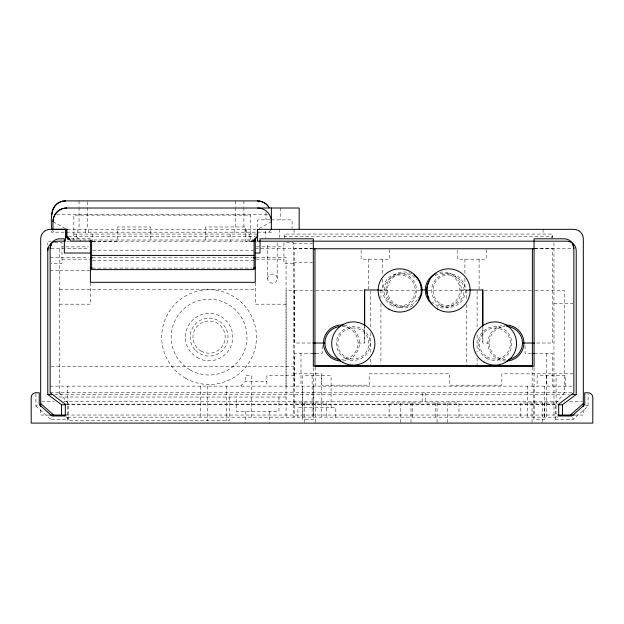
<?xml version="1.0" encoding="UTF-8"?>
<svg xmlns="http://www.w3.org/2000/svg" width="624" height="624" viewBox="0 0 624 624"><rect width="100%" height="100%" fill="white"/><g stroke="black" fill="none" stroke-linecap="round" stroke-linejoin="round"><path stroke-width="0.47" stroke-dasharray="3.12 2.34" d="M286.065 386.139L286.096 290.449L312.367 290.449M267.704 278.6C267.478 272.516 277.415 272.516 277.181 278.6C277.415 284.684 267.478 284.684 267.704 278.6L267.704 242.689M59.623 392.769L68.624 404.149L68.624 419.297L50.77 419.297L51.402 417.643M268.772 232.175L271.144 229.336M251.48 241.176L252.837 239.827M240.583 386.139L245.326 381.404L266.877 381.404M551.179 237.791L552.536 236.441L284.575 236.441L285.995 237.791M535.135 290.449L564.377 290.449L564.377 392.769L555.376 404.149L555.376 419.297L558.028 416.645M555.376 419.297L573.23 419.297L588.065 406.13L588.065 393.721M259.256 228.446L271.378 221.762M35.935 393.721L35.935 406.13L38.423 405.007M252.314 241.207L245.794 241.207L245.794 226.972L205.53 226.972L205.53 241.199M254.085 241.184L250.536 241.207L250.536 215.124L73.835 215.124L73.835 240.287M56.683 214.648L267.244 214.648M269.825 219.866L257.642 219.866L257.642 228.392M271.276 219.866L292.063 219.866L292.063 228.392M67.408 229.336L256.994 229.336M271.612 232.175L51.332 232.175L51.332 229.336M73.835 234.07L256.222 234.07L256.222 236.441M68.468 236.441L255.458 236.441M71.113 238.813L90.418 238.813L90.418 240.708M72.017 239.99L253.165 239.998M92.336 241.223L117.655 241.199L117.655 226.972L150.813 226.972L150.813 241.199M51.574 241.176L47.783 241.176L47.783 244.967M66.994 241.176L69.1 241.176M92.438 241.176L253.165 241.184M54.787 242.603L61.994 242.596L61.994 263.445L51.059 263.445M293.405 243.797L312.359 243.797M61.994 246.862L64.834 246.862M65.785 246.862L88.522 246.862M256.23 246.862L283.936 246.862M51.098 248.282L88.499 248.282M255.271 248.282L312.335 248.282M535.025 248.282L572.879 248.282M313.022 248.758L294.59 248.758L294.59 343.028L312.055 343.028M534.339 248.758L552.77 248.758L552.77 343.028L535.314 343.028M92.57 250.185L254.085 250.185M50.146 257.283L88.499 257.283M256.23 257.283L286.065 257.283L286.065 417.167M92.352 257.759L252.361 257.759M61.994 259.178L90.418 259.178M256.23 259.178L283.936 259.178M92.57 260.606L254.085 260.606M293.405 262.244L312.359 262.244M293.405 263.445L283.936 263.445L283.936 242.596L293.405 242.596L293.405 417.167M92.352 268.094L252.361 268.094M50.146 270.512L59.623 270.512M59.623 270.613L90.418 270.613M59.623 289.567L255.271 289.567M378.916 289.973L387.442 289.973M459.919 289.973L469.092 289.973M315.799 290.449L363.94 290.449M379.166 290.449L420.108 290.449M427.9 290.449L469.022 290.449M484.442 290.449L531.297 290.449M553.956 303.638L572.902 303.638M59.623 304.184L90.418 304.184L90.418 282.929M286.065 304.184L255.271 304.184L255.271 282.929M358.067 343.028L364.705 343.028L364.705 326.633M489.294 343.028L482.656 343.028L482.656 327.592M313.022 353.449L294.59 353.449L294.59 386.139M315.931 353.449L322.304 353.449L322.304 345.868M531.43 353.449L525.057 353.449L525.057 343.98M534.339 353.449L552.77 353.449L552.77 386.139M51.098 366.241L293.405 366.241M293.405 373.823L321.828 373.823L321.828 385.187L369.205 385.187L369.205 373.823L449.732 373.823L449.732 385.187L501.844 385.187L501.844 373.823L573.854 373.823M294.356 375.718L266.877 375.718L266.877 386.139M50.146 386.139L573.854 386.139M50.146 392.769L573.854 392.769M54.608 394.43L569.392 394.43M286.065 397.036L59.623 397.036L59.623 248.282M41.652 401.294L54.311 401.294M64.054 401.294L559.946 401.294M569.689 401.294L582.348 401.294M293.405 402.956L326.57 402.956L326.57 417.167M553.956 402.956L520.79 402.956L520.79 417.167M66.136 404.149L557.864 404.149M66.394 404.734L557.606 404.734M49.444 415.038L40.677 415.038L40.677 408.166M66.004 415.038L557.996 415.038M574.556 415.038L583.323 415.038L583.323 408.166M67.681 417.167L556.085 417.167L556.085 375.718M585.577 405.007L588.065 406.13M52.993 221.723L65.114 228.415M35.935 406.13L50.77 419.297M76.206 236.441L80.941 241.176M65.972 416.645L68.624 419.297M51.808 229.336L54.179 232.175M572.598 417.643L573.23 419.297M565.562 386.139L565.562 375.718L537.139 375.718L537.139 386.139M553.956 242.689L553.956 417.167M552.536 238.337L552.536 234.07L284.575 234.07L284.575 238.337M546.608 375.718L546.608 417.167M546.374 353.449L546.374 386.139M544.596 386.139L544.596 419.297L533.941 419.297L533.941 386.139M544.479 402.956L544.479 417.167M543.059 229.336L543.059 234.07M542.701 402.956L542.701 423.088M534.058 367.669L534.058 417.167M532.163 366.912L532.163 386.139M532.046 402.956L532.046 423.088M527.662 386.139L527.662 417.167M486.213 249.701L486.213 259.178L457.79 259.178L457.79 249.701M482.898 327.592L482.898 343.028M479.107 259.178L479.107 289.013M477.095 290.94L477.095 328.84M477.095 334.675L477.095 352.162M477.095 357.997L477.095 365.765M466.432 289.973L466.432 300.659M466.432 304.551L466.432 365.765M464.896 259.178L464.896 274.576M464.896 278.421L464.896 289.973M458.975 417.167L458.975 402.956L425.81 402.956L425.81 393.479L422.261 393.479L422.261 402.956L389.095 402.956L389.095 417.167M447.72 402.956L447.72 423.088M437.065 402.956L437.065 423.088M435.287 402.956L435.287 417.167M412.784 402.956L412.784 417.167M411.005 402.956L411.005 423.088M400.351 402.956L400.351 423.088M389.571 249.701L389.571 259.178L361.148 259.178L361.148 249.701M382.465 259.178L382.465 275.535M382.465 279.388L382.465 289.973M380.929 289.973L380.929 297.749M380.929 303.576L380.929 363.823M370.266 290.94L370.266 328.84M370.266 332.725L370.266 354.104M370.266 358.964L370.266 365.765M368.254 259.178L368.254 289.013M364.463 326.633L364.463 343.028M335.806 417.167L335.806 407.69L297.905 407.69L297.905 417.167M331.071 407.69L331.071 375.718L302.648 375.718L302.648 407.69M321.594 375.718L321.594 417.167M315.315 402.956L315.315 423.088M315.198 366.912L315.198 386.139M313.42 386.139L313.42 419.297L302.765 419.297L302.765 386.139M313.303 367.669L313.303 417.167M312.117 375.718L312.117 417.167M304.66 402.956L304.66 423.088M302.882 402.956L302.882 417.167M300.986 353.449L300.986 386.139M294.356 290.449L294.356 417.167M294.052 229.336L294.115 234.07M280.215 208.018L280.215 219.866M279.505 229.336L279.505 237.533M278.959 397.036L278.959 411.247L236.324 411.247L236.324 397.036M277.181 242.689L277.181 278.6M269.482 411.247L269.482 423.088M266.003 212.573L266.003 219.866M265.294 231.161L265.294 237.533M251.48 417.167L251.48 375.718L245.326 375.718L245.326 381.404M249.116 234.07L249.116 241.176M246.745 229.336L246.745 234.07M245.794 411.247L245.794 423.088M245.084 229.336L245.084 234.07M243.906 200.912L243.906 206.599M243.906 207.542L243.906 229.336M235.373 200.912L235.373 206.599M235.373 207.542L235.373 229.336M234.187 229.336L234.187 234.07M230.162 234.07L230.162 241.176M229.219 397.036L229.219 420.716L67.681 420.716L67.681 386.139M226.372 386.139L226.372 420.716M207.425 386.139L207.425 420.716M200.32 386.139L200.32 417.167M92.781 234.07L92.781 240.287M88.756 229.336L88.756 234.07M87.571 201.856L87.571 206.599M87.571 207.542L87.571 229.336M85.675 229.336L85.675 234.07M79.045 200.912L79.045 206.599M79.045 207.542L79.045 229.336M77.86 229.336L77.86 234.07M76.206 234.07L76.206 240.287M439.592 272.368A18.002 18.002 0 0 1 461.284 291.377A18.002 18.002 0 0 1 436.894 306.782M505.869 361.031A18.002 18.002 0 0 1 487.874 343.496A18.002 18.002 0 0 1 504.933 325.049M344.308 325.252A18.002 18.002 0 0 1 342.428 361.007M342.35 326.469A16.583 16.583 0 0 1 358.067 343.457A16.583 16.583 0 0 1 341.492 359.611M413.018 305.565A18.002 18.002 0 0 1 386.022 290.441A18.002 18.002 0 0 1 412.199 273.936M435.053 275.613A16.583 16.583 0 0 1 456.752 280.231A16.583 16.583 0 0 1 454.436 302.297A16.583 16.583 0 0 1 432.245 302.289M505.869 359.611A16.583 16.583 0 0 1 489.294 343.457A16.583 16.583 0 0 1 505.011 326.469M419.5 295.909A16.583 16.583 0 0 1 418.376 298.264M417.433 299.715A16.583 16.583 0 0 1 392.925 302.297A16.583 16.583 0 0 1 392.925 277.649A16.583 16.583 0 0 1 417.433 280.231M344.869 358.121A16.879 16.879 0 0 0 370.188 343.504A16.879 16.879 0 0 0 344.869 328.887A16.879 16.879 0 0 0 344.869 358.121M345.548 356.951A15.53 15.53 0 0 0 368.839 343.504A15.53 15.53 0 0 0 345.548 330.057A15.53 15.53 0 0 0 345.548 356.951M391.295 305.058A16.879 16.879 0 0 0 416.614 290.449A16.879 16.879 0 0 0 391.295 275.831A16.879 16.879 0 0 0 391.295 305.058M388.752 301.423A15.53 15.53 0 0 0 414.734 294.466A15.53 15.53 0 0 0 395.717 275.449A15.53 15.53 0 0 0 388.752 301.423M440.092 305.058A16.879 16.879 0 0 0 465.403 290.449A16.879 16.879 0 0 0 440.092 275.831A16.879 16.879 0 0 0 440.092 305.058M440.762 303.888A15.53 15.53 0 0 0 464.053 290.449A15.53 15.53 0 0 0 440.762 277.001A15.53 15.53 0 0 0 440.762 303.888M486.517 358.121A16.879 16.879 0 0 0 511.828 343.504A16.879 16.879 0 0 0 486.517 328.887A16.879 16.879 0 0 0 486.517 358.121M487.188 356.951A15.53 15.53 0 0 0 510.479 343.504A15.53 15.53 0 0 0 487.188 330.057A15.53 15.53 0 0 0 487.188 356.951M185.398 378.136A47.369 47.369 0 0 0 256.456 337.108A47.369 47.369 0 0 0 185.398 296.08A47.369 47.369 0 0 0 185.398 378.136M195.686 350.509A18.946 18.946 0 0 0 227.386 342.014A18.946 18.946 0 0 0 204.181 318.802A18.946 18.946 0 0 0 195.686 350.509M201.029 351.055A16.107 16.107 0 0 0 225.194 337.108A16.107 16.107 0 0 0 201.029 323.162A16.107 16.107 0 0 0 201.029 351.055M190.133 369.931A37.9 37.9 0 0 0 246.979 337.108A37.9 37.9 0 0 0 190.133 304.286A37.9 37.9 0 0 0 190.133 369.931M197.239 357.622A23.689 23.689 0 0 0 232.768 337.108A23.689 23.689 0 0 0 197.239 316.594A23.689 23.689 0 0 0 197.239 357.622"/><path stroke-width="0.94" d="M52.993 221.754A13.736 13.736 0 0 1 66.729 208.018L66.737 207.987A13.736 13.736 0 0 0 52.993 221.723L52.985 229.336L66.729 229.336L66.729 236.441L70.286 239.998L70.286 241.184L92.516 241.184M66.729 229.336L66.729 236.441L69.693 239.398M572.582 243.547L573.854 248.282L573.854 392.769L558.691 404.149L558.691 415.982L571.966 415.982L584.75 404.641L584.75 392.769L588.065 392.769A4.735 4.735 0 0 1 592.8 397.504L592.8 423.088L31.2 423.088L31.2 397.504A4.735 4.735 0 0 1 35.935 392.769L39.25 392.769L39.25 404.641L52.034 415.982L65.309 415.982L65.309 404.149L50.146 392.769L50.146 248.282L51.425 243.625M51.808 229.336C50.489 218.548 50.583 201.092 65.543 200.912L257.4 200.912C262.244 200.99 266.815 203.635 269.303 207.784A13.736 13.736 0 0 0 257.4 200.912M50.879 244.663L50.567 245.653L51.223 243.992M257.4 236.441L253.851 239.99L253.851 241.176M570.367 415.038L583.323 403.549M558.581 404.734L562.481 404.734L576.217 394.43L576.217 250.653A9.477 9.477 0 0 0 566.748 241.176L257.4 241.176L257.4 229.336L573.854 229.336A9.477 9.477 0 0 1 583.323 238.813L583.323 406.419M89.731 241.184L91.603 241.184L91.603 269.607L254.085 269.607L254.085 239.998L257.642 236.441L257.642 229.336M66.729 208.018L299.169 208.018L299.169 229.336M67.493 229.336L50.146 229.336A9.477 9.477 0 0 0 40.677 238.813L40.677 406.419M67.493 236.441L65.543 236.441L68.507 239.405M67.259 238.813L69.248 238.813M90.386 241.223L92.336 241.223M253.297 241.176L255.988 241.176M313.022 248.758L534.339 248.758M90.418 253.024L64.358 253.024L64.358 238.813L59.623 238.813A9.477 9.477 0 0 0 50.146 248.282M255.271 253.024L260.005 253.024L260.005 238.813L313.303 238.813L313.303 366.241L534.058 366.241L534.058 238.813L564.377 238.813A9.477 9.477 0 0 1 573.854 248.282M91.603 255.395L254.085 255.395M90.418 257.759L92.352 257.759M253.328 257.759L255.271 257.759M90.418 268.094L92.352 268.094M253.328 268.094L255.271 268.094M378.518 289.973L364.463 289.973L364.463 325.666M420.599 289.973L426.761 289.973M469.092 289.973L482.898 289.973L482.898 325.666M312.889 343.028L324.909 343.028M522.452 343.028L534.472 343.028M313.022 353.449L315.198 353.449M532.163 353.449L534.339 353.449M47.783 247.814L47.783 394.43L52.658 394.43M571.342 394.43L576.217 394.43M47.783 394.43L61.519 404.734L65.419 404.734M49.928 415.038L66.004 415.038M557.996 415.038L574.072 415.038M40.677 403.549L53.633 415.038M562.481 404.734L562.481 415.038M532.397 248.758L532.397 365.765L314.964 365.765L314.964 248.758M482.656 289.973L482.656 326.633M364.705 289.973L364.705 325.666M271.378 208.018L271.378 229.336M255.271 239.296L255.271 282.305L90.418 282.305L90.418 240.708M65.543 229.336L65.543 241.176L57.252 241.176A9.477 9.477 0 0 0 47.783 250.653M61.519 404.734L61.519 415.038M432.011 303.958A18.002 18.002 0 0 1 436.012 273.53M413.821 274.872A18.002 18.002 0 0 1 418.587 300.55M340.556 361.007A18.002 18.002 0 0 1 323.544 341.617A18.002 18.002 0 0 1 343.372 325.127M505.869 325.026A18.002 18.002 0 0 1 523.864 342.56A18.002 18.002 0 0 1 506.805 361.007M506.735 326.469A16.583 16.583 0 0 1 508.466 359.408M339.76 359.518A16.583 16.583 0 0 1 324.917 342.592A16.583 16.583 0 0 1 340.626 326.469M428.984 298.264A16.583 16.583 0 0 1 428.984 281.681M257.642 208.018A13.736 13.736 0 0 1 271.378 221.762M51.808 214.648A13.736 13.736 0 0 1 65.543 200.912M342.506 362.209A21.598 21.598 0 0 0 374.907 343.504A21.598 21.598 0 0 0 342.506 324.792A21.598 21.598 0 0 0 342.506 362.209M388.931 309.153A21.598 21.598 0 0 0 421.333 290.449A21.598 21.598 0 0 0 388.931 271.736A21.598 21.598 0 0 0 388.931 309.153M437.728 309.153A21.598 21.598 0 0 0 470.129 290.449A21.598 21.598 0 0 0 437.728 271.736A21.598 21.598 0 0 0 437.728 309.153M484.154 362.209A21.598 21.598 0 0 0 516.555 343.504A21.598 21.598 0 0 0 484.154 324.792A21.598 21.598 0 0 0 484.154 362.209"/></g></svg>
